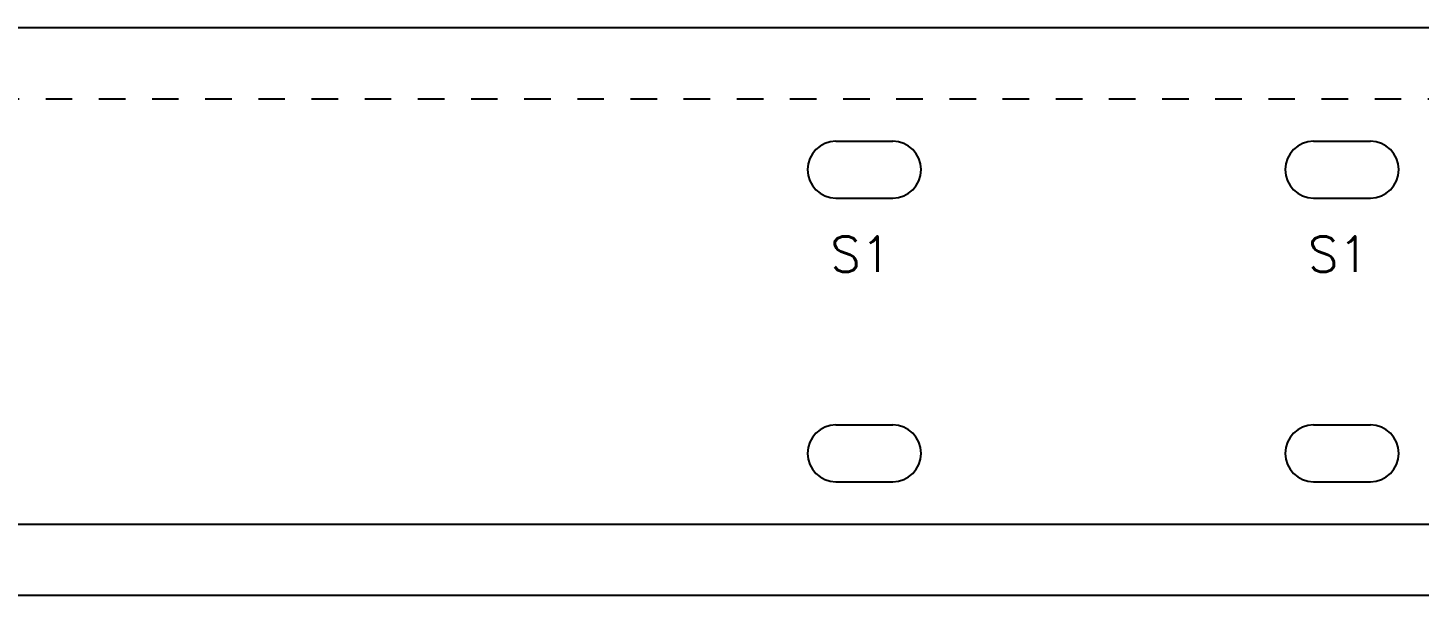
# Model space of a CAD drawing. Extents: x 0 to 420, y 0 to 297.
# Drawn here: x 247.5 to 309.8, y 94.5 to 119.9 of the extents above; entities that cross this region are included whole.
import ezdxf

# ---------------------------------------------------------------- set-up
doc = ezdxf.new("R2010")
doc.units = 0
doc.linetypes.add('CONTIN', pattern=[0])
doc.linetypes.add('DASHED', pattern=[2.38, 1.19, -1.19])
doc.layers.get('0').update_dxf_attribs({"linetype": 'CONTIN'})
for name, color, linetype in [('1', 7, 'CONTIN'), ('3', 1, 'CONTIN'), ('6', 4, 'CONTIN'), ('7', 3, 'DASHED')]:
    doc.layers.add(name, color=color, linetype=linetype)
doc.styles.add('SIMPLEX', font='SIMPLEX')

# ---------------------------------------------------------------- blocks, each defined once
blk = doc.blocks.new('WBSLOT')
at = {"layer": '6'}
for p, q in [((-1.27, 1.27), (1.27, 1.27)), ((-1.27, -1.27), (1.27, -1.27))]:
    blk.add_line(p, q, dxfattribs=at)
for centre, start, end in [((-1.27, 0), 90, 270), ((1.27, 0), 270, 90)]:
    blk.add_arc(centre, 1.27, start, end, dxfattribs=at)
blk = doc.blocks.new('CZEPIECE')
at = {"layer": '1'}
for p, q in [((394.6, 55.88), (50.8, 55.88)), ((50.8, 33.655), (394.6, 33.655)), ((50.8, 30.48), (394.6, 30.48))]:
    blk.add_line(p, q, dxfattribs=at)
at = {"layer": '7'}
blk.add_line((50.8, 52.705), (394.6, 52.705), dxfattribs=at)
at = {"layer": '6'}
for p in [(284.989, 49.53), (306.375, 49.53), (284.989, 36.83), (306.375, 36.83)]:
    blk.add_blockref('WBSLOT', p, dxfattribs=at)
at = {"layer": '3', "style": 'SIMPLEX'}
for p in [(283.465, 44.958), (304.851, 44.958)]:
    blk.add_text('S1', height=1.587, dxfattribs=at).set_placement(p)

msp = doc.modelspace()

# ---------------------------------------------------------------- block references
msp.add_blockref('CZEPIECE', (0, 64))

doc.saveas('drawing.dxf')
